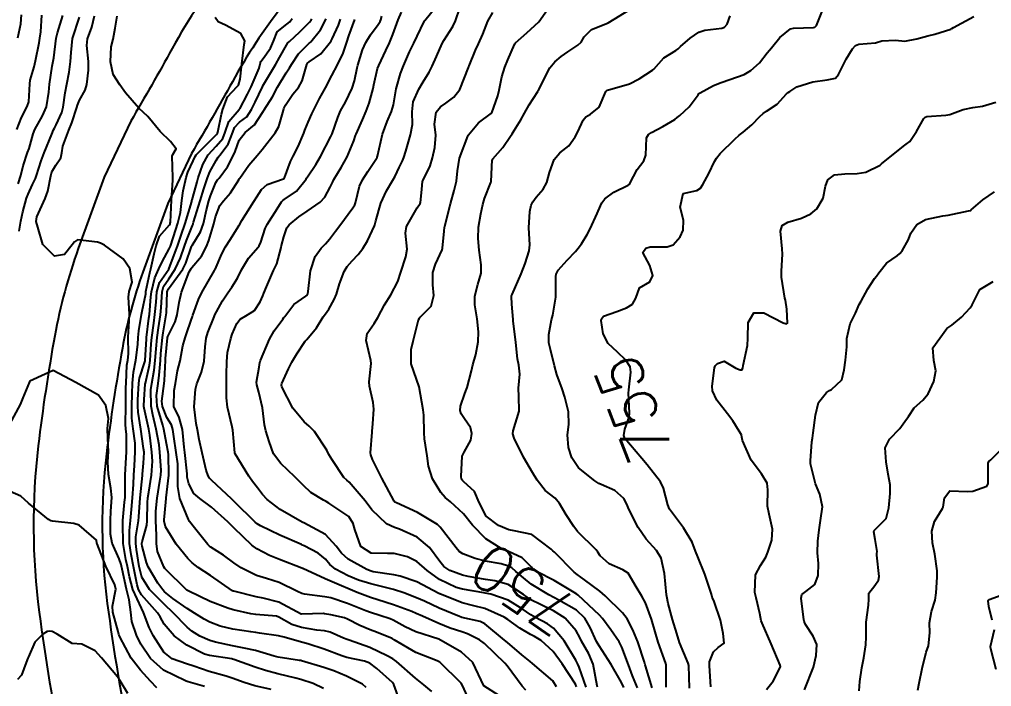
# Model space of a CAD drawing. Header units: metres. Extents: x 318500 to 325275, y 7408834 to 7428799.
# Drawn here: x 322055.6 to 322140.5, y 7417106.1 to 7417164.3 of the extents above; entities that cross this region are included whole.
import ezdxf
from ezdxf.enums import TextEntityAlignment as Align

# ---------------------------------------------------------------- set-up
doc = ezdxf.new("R2010")
doc.units = ezdxf.units.M
doc.header["$MEASUREMENT"] = 0
for name, color, linetype in [('Cotas', 45, 'Continuous'), ('Curvas de Nivel 1m', 11, 'Continuous'), ('Curvas de Nivel 5m', 15, 'Continuous'), ('Vias Primárias', 230, 'Continuous')]:
    doc.layers.add(name, color=color, linetype=linetype)
doc.styles.add('Style-STANDARD', font='STANDARD.shx')

msp = doc.modelspace()

# ---------------------------------------------------------------- linework, layer by layer
at = {"layer": 'Curvas de Nivel 1m', "flags": 128}
for points, elevation in [([(322105.118, 7417106.076), (322104.5, 7417107.802), (322104.389, 7417108.087), (322104.225, 7417108.435), (322103.185, 7417110.101), (322102.261, 7417111.221), (322101.755, 7417111.608), (322100.706, 7417112.133), (322100.274, 7417112.383), (322099.541, 7417112.892), (322098.292, 7417113.666), (322096.785, 7417114.185), (322096.301, 7417114.282), (322096.194, 7417114.3), (322094.306, 7417114.613), (322093.76, 7417114.776), (322092.318, 7417115.467), (322091.227, 7417116.261), (322090.338, 7417117.032), (322089.506, 7417117.447), (322088.344, 7417117.72), (322087.764, 7417117.728), (322086.344, 7417117.776), (322085.429, 7417118.339), (322084.902, 7417119.814), (322084.772, 7417120.346), (322084.389, 7417120.951), (322082.651, 7417122.132), (322082.408, 7417122.259), (322082.172, 7417122.384), (322081.071, 7417123.054), (322080.422, 7417123.659), (322079.685, 7417124.417), (322078.447, 7417125.576), (322077.806, 7417126.44), (322077.422, 7417127.499), (322077.134, 7417128.45), (322077.021, 7417128.978), (322076.839, 7417130.455), (322076.53, 7417131.817), (322076.341, 7417132.463), (322076.321, 7417132.686), (322076.563, 7417133.988), (322076.629, 7417134.4), (322076.647, 7417134.459), (322076.685, 7417134.572), (322077.46, 7417136.447), (322077.881, 7417137.16), (322078.616, 7417138.18), (322078.724, 7417138.324), (322078.788, 7417138.428), (322079.586, 7417139.47), (322080.647, 7417140.207), (322080.763, 7417140.294), (322080.819, 7417140.407), (322080.85, 7417140.605), (322081.048, 7417142.404), (322081.441, 7417143.646), (322081.984, 7417144.391), (322082.34, 7417144.751), (322082.712, 7417145.159), (322083.237, 7417145.858), (322083.596, 7417146.367), (322084.745, 7417147.892), (322084.919, 7417148.177), (322084.976, 7417148.348), (322085.324, 7417149.792), (322085.574, 7417150.342), (322086.06, 7417151.068), (322086.808, 7417152.204), (322086.856, 7417152.283), (322086.876, 7417152.329), (322086.896, 7417152.414), (322087.317, 7417154.323), (322087.726, 7417155.438), (322088.115, 7417156.311), (322088.278, 7417156.9), (322088.522, 7417158.306), (322088.903, 7417159.631), (322089.161, 7417160.296), (322089.692, 7417161.525), (322090.057, 7417162.283), (322090.353, 7417162.875), (322090.968, 7417164.167), (322091.006, 7417164.233), (322091.027, 7417164.269), (322091.896, 7417165.346)], 748), ([(322106.103, 7417106.061), (322106.072, 7417106.182), (322105.718, 7417108.068), (322105.344, 7417108.963), (322104.712, 7417110.083), (322104.56, 7417110.392), (322104.259, 7417110.986), (322103.284, 7417112.1), (322102.279, 7417112.735), (322101.142, 7417113.273), (322100.293, 7417113.703), (322099.655, 7417114.15), (322098.313, 7417115.027), (322097.153, 7417115.346), (322096.319, 7417115.462), (322094.811, 7417115.724), (322094.324, 7417115.837), (322093.221, 7417116.237), (322092.682, 7417116.594), (322092.338, 7417117.028), (322091.424, 7417118.259), (322090.363, 7417119.146), (322088.805, 7417119.862), (322088.376, 7417120.005), (322087.691, 7417120.31), (322086.398, 7417121.541), (322085.819, 7417122.336), (322084.426, 7417123.952), (322084.207, 7417124.133), (322083.96, 7417124.357), (322082.922, 7417125.904), (322082.655, 7417126.377), (322082.465, 7417126.741), (322081.392, 7417128.396), (322080.938, 7417128.846), (322080.498, 7417129.218), (322079.499, 7417130.42), (322078.538, 7417132.271), (322078.502, 7417132.431), (322078.505, 7417132.466), (322078.542, 7417132.581), (322079.125, 7417133.86), (322079.414, 7417134.422), (322079.848, 7417135.147), (322080.588, 7417136.256), (322080.714, 7417136.408), (322081.562, 7417137.44), (322082.161, 7417138.387), (322082.349, 7417138.659), (322082.63, 7417139.072), (322083.103, 7417139.913), (322083.301, 7417140.37), (322083.576, 7417141.283), (322083.971, 7417142.36), (322084.252, 7417142.78), (322084.684, 7417143.272), (322085.199, 7417143.839), (322085.611, 7417144.341), (322086.034, 7417145.013), (322086.623, 7417146.331), (322086.648, 7417146.414), (322086.734, 7417146.766), (322087.187, 7417148.323), (322087.689, 7417149.394), (322088.232, 7417150.308), (322088.428, 7417150.662), (322088.797, 7417151.411), (322089.088, 7417152.014), (322089.207, 7417152.294), (322089.366, 7417152.842), (322089.789, 7417154.286), (322089.941, 7417155.186), (322089.911, 7417156.284), (322090, 7417157.156), (322090.516, 7417158.276), (322090.896, 7417158.899), (322091.419, 7417159.751), (322091.671, 7417160.262), (322092.059, 7417161.123), (322092.556, 7417162.254), (322092.683, 7417162.513), (322092.95, 7417162.925), (322093.478, 7417163.727), (322093.708, 7417164.239), (322094.084, 7417165.336)], 749), ([(322109.592, 7417106.016), (322109.163, 7417107.063), (322108.821, 7417108.024), (322108.243, 7417109.553), (322107.991, 7417110.034), (322107.283, 7417111.068), (322106.546, 7417112.056), (322106.274, 7417112.354), (322104.409, 7417114.088), (322104.301, 7417114.172), (322104.073, 7417114.322), (322102.319, 7417115.363), (322100.836, 7417116.132), (322100.514, 7417116.319), (322100.334, 7417116.532), (322099.539, 7417117.349), (322098.347, 7417117.916), (322097.692, 7417118.177), (322096.363, 7417119.028), (322095.2, 7417120.208), (322094.395, 7417121.201), (322093.277, 7417122.237), (322092.8, 7417122.63), (322092.418, 7417123.054), (322091.684, 7417124.257), (322091.356, 7417125.351), (322091.239, 7417126.262), (322091.013, 7417127.733), (322090.978, 7417128.265), (322090.954, 7417129.817), (322090.886, 7417130.266), (322090.54, 7417132.27), (322089.843, 7417134.281), (322089.847, 7417135.545), (322090.01, 7417136.279), (322090.466, 7417138.12), (322090.553, 7417138.271), (322090.577, 7417138.314), (322090.621, 7417138.358), (322091.574, 7417139.322), (322091.8, 7417140.259), (322091.738, 7417141.18), (322091.734, 7417142.259), (322091.954, 7417142.984), (322092.543, 7417144.252), (322092.578, 7417144.375), (322092.724, 7417145.864), (322092.759, 7417146.22), (322092.765, 7417146.249), (322092.772, 7417146.291), (322093.256, 7417148.242), (322093.59, 7417149.415), (322093.791, 7417150.235), (322093.889, 7417151.138), (322094.053, 7417152.231), (322094.781, 7417154.173), (322094.799, 7417154.22), (322094.807, 7417154.244), (322094.831, 7417154.286), (322095.719, 7417155.334), (322096.86, 7417156.157), (322096.876, 7417156.173), (322096.886, 7417156.19), (322097.389, 7417157.678), (322097.521, 7417158.184), (322097.752, 7417159.331), (322098.016, 7417160.179), (322098.285, 7417160.811), (322098.849, 7417162.171), (322098.877, 7417162.234), (322098.942, 7417162.305), (322099.925, 7417163.186), (322100.97, 7417164.14), (322102.341, 7417166.12)], 751), ([(322114.149, 7417105.992), (322114.08, 7417107.952), (322114.029, 7417108.147), (322113.28, 7417109.965), (322113.034, 7417110.745), (322112.672, 7417111.974), (322112.291, 7417113.36), (322112.164, 7417113.982), (322112.144, 7417114.14), (322111.973, 7417115.985), (322111.676, 7417117.323), (322111.263, 7417117.996), (322110.365, 7417118.999), (322109.649, 7417120.017), (322108.833, 7417121.597), (322108.662, 7417122.027), (322108.415, 7417122.54), (322107.616, 7417123.236), (322106.427, 7417123.756), (322106.222, 7417123.857), (322105.882, 7417124.068), (322104.447, 7417125.202), (322103.871, 7417126.096), (322103.582, 7417126.99), (322103.499, 7417128.1), (322103.6, 7417128.998), (322103.57, 7417130.099), (322103.262, 7417131.37), (322103.018, 7417132.105), (322102.559, 7417133.36), (322102.347, 7417134.113), (322101.993, 7417135.528), (322101.862, 7417136.121), (322101.861, 7417136.861), (322102.099, 7417138.118), (322102.201, 7417138.542), (322102.472, 7417140.113), (322102.46, 7417141.905), (322102.489, 7417142.113), (322102.542, 7417142.242), (322102.675, 7417142.45), (322103.448, 7417143.343), (322104.184, 7417144.095), (322104.426, 7417144.371), (322104.71, 7417144.767), (322105.215, 7417145.59), (322105.472, 7417146.079), (322106.093, 7417147.42), (322106.363, 7417148.066), (322106.491, 7417148.327), (322106.759, 7417148.689), (322107.531, 7417149.286), (322108.778, 7417149.869), (322108.868, 7417149.939), (322108.921, 7417150.029), (322109.564, 7417151.257), (322110.142, 7417152.017), (322110.331, 7417152.498), (322110.388, 7417154.014), (322110.554, 7417154.293), (322110.837, 7417154.488), (322111.823, 7417155.018), (322112.855, 7417155.628), (322113.056, 7417155.778), (322113.307, 7417155.973), (322114.122, 7417156.711), (322114.887, 7417157.76), (322114.968, 7417157.87), (322115.065, 7417157.948), (322116.241, 7417158.592), (322116.899, 7417158.852), (322118.338, 7417159.342), (322118.907, 7417159.553), (322119.503, 7417159.891), (322120.247, 7417160.553), (322120.933, 7417161.424), (322121.131, 7417161.674), (322121.294, 7417161.866), (322122.045, 7417162.768), (322122.965, 7417163.516), (322123.224, 7417163.588), (322124.967, 7417163.632), (322125.102, 7417163.684), (322125.229, 7417163.816), (322125.416, 7417164.255), (322126.019, 7417165.805)], 754), ([(322055.495, 7417162.744), (322055.734, 7417163.96), (322055.799, 7417164.742)], 734), ([(322055.522, 7417149.99), (322055.748, 7417150.74), (322055.948, 7417151.579), (322056.329, 7417152.735), (322056.458, 7417153.089), (322056.826, 7417154.366), (322056.971, 7417154.728), (322057.645, 7417155.921), (322057.982, 7417156.713), (322058.181, 7417158.012), (322058.238, 7417158.71), (322058.476, 7417160.279), (322058.569, 7417160.705), (322058.617, 7417161.002), (322058.835, 7417162.702), (322058.945, 7417163.176), (322059.424, 7417164.693)], 736), ([(322055.595, 7417145.858), (322055.733, 7417146.74), (322055.911, 7417147.566), (322056.25, 7417148.735), (322056.379, 7417149.11), (322056.768, 7417149.943), (322057.028, 7417150.475), (322057.116, 7417150.725), (322057.516, 7417152.003), (322057.794, 7417152.715), (322058.453, 7417154.332), (322058.6, 7417154.703), (322058.676, 7417154.859), (322058.837, 7417155.154), (322059.325, 7417156.221), (322059.446, 7417156.691), (322059.624, 7417157.943), (322059.772, 7417158.687), (322059.969, 7417159.752), (322060.092, 7417160.682), (322060.129, 7417161.474), (322060.251, 7417162.68), (322060.857, 7417164.56)], 737), ([(322077.603, 7417105.857), (322076.187, 7417106.169), (322075.242, 7417106.469), (322074.196, 7417106.863), (322073.664, 7417107.022), (322072.204, 7417107.437), (322070.854, 7417107.887), (322070.213, 7417108.098), (322068.953, 7417108.553), (322068.228, 7417109.112), (322067.29, 7417110.574), (322066.965, 7417111.288), (322066.465, 7417112.587), (322066.276, 7417112.96), (322065.53, 7417114.602), (322065.229, 7417115.694), (322065.054, 7417116.609), (322064.928, 7417117.203), (322064.686, 7417118.615), (322064.639, 7417120.354), (322064.66, 7417120.616), (322064.809, 7417122.208), (322064.843, 7417122.614), (322064.857, 7417123.056), (322064.845, 7417124.614), (322064.952, 7417126.113), (322064.98, 7417126.612), (322064.961, 7417128.134), (322064.911, 7417128.614), (322064.882, 7417129.002), (322064.9, 7417130.614), (322064.924, 7417132.225), (322064.929, 7417132.614), (322065.015, 7417134.161), (322065.076, 7417134.612), (322065.135, 7417135.171), (322065.126, 7417136.612), (322065.206, 7417138.017), (322065.226, 7417138.611), (322065.139, 7417140.116), (322065.216, 7417140.612), (322065.472, 7417141.421), (322065.278, 7417142.611), (322064.683, 7417143.456), (322063.06, 7417144.645), (322062.703, 7417144.826), (322062.453, 7417144.904), (322060.707, 7417145.111), (322060.435, 7417144.943), (322060.236, 7417144.677), (322059.545, 7417143.829), (322058.685, 7417143.673), (322057.654, 7417144.716), (322057.217, 7417146.229), (322057.091, 7417146.725), (322057.138, 7417147.128), (322057.863, 7417148.713), (322058.105, 7417149.365), (322058.373, 7417150.706), (322058.457, 7417151.033), (322058.794, 7417151.638), (322059.241, 7417152.256), (322059.313, 7417152.692), (322059.416, 7417153.291), (322059.945, 7417154.683), (322060.194, 7417155.325), (322060.627, 7417156.673), (322060.681, 7417156.855), (322060.869, 7417157.289), (322061.372, 7417158.176), (322061.51, 7417158.664), (322061.65, 7417159.915), (322061.653, 7417160.663), (322061.508, 7417162.088), (322061.574, 7417162.664), (322061.939, 7417163.676), (322062.191, 7417164.658)], 738), ([(322082.186, 7417105.963), (322081.289, 7417106.389), (322080.195, 7417106.744), (322079.755, 7417106.848), (322078.202, 7417107.232), (322077.119, 7417107.533), (322076.21, 7417107.812), (322074.343, 7417108.479), (322074.22, 7417108.513), (322074.176, 7417108.525), (322072.225, 7417108.817), (322071.794, 7417108.949), (322070.238, 7417109.724), (322069.129, 7417110.551), (322068.26, 7417111.579), (322067.915, 7417112.214), (322067.669, 7417112.569), (322066.293, 7417114.114), (322066.03, 7417114.594), (322065.915, 7417114.987), (322065.574, 7417116.601), (322065.376, 7417117.64), (322065.232, 7417118.607), (322065.224, 7417119.751), (322065.329, 7417120.606), (322065.423, 7417121.576), (322065.498, 7417122.604), (322065.579, 7417123.761), (322065.611, 7417124.602), (322065.657, 7417125.387), (322065.735, 7417126.601), (322065.716, 7417127.357), (322065.566, 7417128.604), (322065.451, 7417129.557), (322065.426, 7417130.606), (322065.453, 7417131.68), (322065.486, 7417132.606), (322065.59, 7417133.569), (322065.792, 7417134.602), (322065.973, 7417135.989), (322065.992, 7417136.599), (322066.041, 7417137.156), (322066.297, 7417138.595), (322066.345, 7417138.873), (322066.647, 7417140.398), (322066.668, 7417140.571), (322066.671, 7417140.59), (322067.02, 7417142.233), (322067.101, 7417142.586), (322067.394, 7417143.879), (322067.559, 7417144.581), (322067.86, 7417145.431), (322068.728, 7417146.408), (322068.783, 7417146.516), (322068.8, 7417146.569), (322068.818, 7417146.656), (322068.911, 7417148.568), (322069.024, 7417150.319), (322069.032, 7417150.566), (322068.972, 7417152.403), (322069.017, 7417152.567), (322069.306, 7417153.054), (322068.821, 7417153.696), (322067.919, 7417154.579), (322066.849, 7417155.878), (322066.059, 7417156.602), (322064.88, 7417157.946), (322064.383, 7417158.628), (322063.815, 7417159.553), (322063.575, 7417160.64), (322063.626, 7417161.944), (322063.82, 7417162.637), (322063.996, 7417163.592), (322064.163, 7417164.632)], 739), ([(322102.541, 7417106.106), (322102.198, 7417106.62), (322100.437, 7417108.137), (322100.223, 7417108.307), (322099.488, 7417108.895), (322098.247, 7417109.951), (322097.992, 7417110.173), (322096.264, 7417111.586), (322095.855, 7417111.785), (322094.269, 7417112.146), (322094.211, 7417112.163), (322094.062, 7417112.223), (322092.281, 7417112.974), (322090.987, 7417113.565), (322090.294, 7417113.87), (322089.208, 7417114.286), (322088.304, 7417114.584), (322087.936, 7417114.675), (322086.311, 7417115.084), (322085.242, 7417115.415), (322084.322, 7417115.786), (322083.216, 7417116.367), (322082.735, 7417116.775), (322082.339, 7417117.233), (322081.712, 7417117.758), (322080.482, 7417118.408), (322080.351, 7417118.467), (322080.255, 7417118.508), (322078.363, 7417119.322), (322076.671, 7417120.16), (322076.378, 7417120.333), (322076.224, 7417120.462), (322074.406, 7417122.246), (322074.154, 7417122.493), (322072.426, 7417124.101), (322072.22, 7417124.305), (322072.094, 7417124.515), (322071.934, 7417125.021), (322071.569, 7417126.523), (322071.321, 7417127.684), (322071.17, 7417128.53), (322071.056, 7417129.092), (322070.874, 7417130.535), (322070.985, 7417132.082), (322071.119, 7417132.531), (322071.533, 7417133.547), (322071.748, 7417134.522), (322071.84, 7417135.778), (322071.93, 7417136.52), (322072.082, 7417137.034), (322072.618, 7417138.403), (322072.65, 7417138.479), (322072.664, 7417138.51), (322073.345, 7417139.797), (322073.835, 7417140.498), (322074.181, 7417140.968), (322074.663, 7417141.762), (322075.029, 7417142.485), (322075.642, 7417143.519), (322076.467, 7417144.463), (322076.57, 7417144.594), (322076.707, 7417144.92), (322077.087, 7417146.092), (322077.253, 7417146.452), (322078.122, 7417147.817), (322078.513, 7417148.434), (322078.626, 7417148.558), (322078.753, 7417148.632), (322079.831, 7417149.352), (322080.653, 7417150.411), (322080.7, 7417150.492), (322080.783, 7417150.625), (322081.508, 7417151.691), (322081.922, 7417152.393), (322082.828, 7417154.13), (322082.933, 7417154.378), (322083.421, 7417155.801), (322083.677, 7417156.368), (322084.096, 7417157.138), (322084.691, 7417158.353), (322084.896, 7417158.994), (322085.131, 7417160.125), (322085.182, 7417160.347), (322085.577, 7417161.697), (322085.868, 7417162.341), (322086.288, 7417162.998), (322086.963, 7417163.895), (322087.129, 7417164.166), (322087.195, 7417164.327), (322087.279, 7417164.631)], 746), ([(322104.276, 7417106.089), (322104.194, 7417106.325), (322103.024, 7417108.102), (322102.236, 7417109.174), (322101.194, 7417110.126), (322100.605, 7417110.486), (322100.255, 7417110.67), (322099.319, 7417111.212), (322098.268, 7417111.981), (322097.966, 7417112.173), (322096.281, 7417112.919), (322095.315, 7417113.174), (322094.288, 7417113.439), (322092.346, 7417114.203), (322092.3, 7417114.226), (322092.248, 7417114.251), (322090.315, 7417115.257), (322088.87, 7417115.744), (322088.323, 7417115.859), (322086.507, 7417116.147), (322086.328, 7417116.19), (322085.948, 7417116.334), (322084.339, 7417117.247), (322083.753, 7417117.768), (322083.297, 7417118.366), (322082.365, 7417119.396), (322080.46, 7417120.409), (322080.38, 7417120.438), (322080.324, 7417120.467), (322078.397, 7417121.571), (322077.25, 7417122.447), (322076.848, 7417122.887), (322076.42, 7417123.466), (322075.98, 7417124.022), (322075.647, 7417124.472), (322074.459, 7417126.43), (322074.434, 7417126.49), (322074.427, 7417126.524), (322074.269, 7417128.492), (322074.209, 7417128.777), (322073.791, 7417130.497), (322073.711, 7417131.309), (322073.694, 7417132.498), (322073.716, 7417133.335), (322073.748, 7417134.498), (322073.805, 7417135.27), (322074.071, 7417136.495), (322074.207, 7417136.883), (322074.61, 7417137.799), (322074.907, 7417138.194), (322075.403, 7417138.478), (322076.139, 7417138.956), (322076.638, 7417139.692), (322076.872, 7417140.231), (322076.976, 7417140.455), (322077.204, 7417141.001), (322077.814, 7417142.443), (322078.09, 7417143.028), (322078.473, 7417144.433), (322078.508, 7417144.627), (322078.714, 7417145.375), (322078.989, 7417146.165), (322079.179, 7417146.426), (322080.029, 7417147.125), (322080.742, 7417147.605), (322081.875, 7417148.393), (322082.299, 7417148.845), (322082.77, 7417149.713), (322082.981, 7417150.173), (322083.083, 7417150.375), (322083.724, 7417151.438), (322084.251, 7417152.358), (322084.824, 7417153.739), (322084.971, 7417154.206), (322085.026, 7417154.348), (322085.598, 7417155.593), (322085.908, 7417156.34), (322086.156, 7417157.052), (322086.503, 7417158.334), (322086.577, 7417158.65), (322086.907, 7417160.06), (322087.001, 7417160.329), (322087.616, 7417161.633), (322087.935, 7417162.315), (322088.239, 7417163.022), (322088.694, 7417164.304), (322088.977, 7417164.97)], 747), ([(322110.894, 7417105.999), (322110.303, 7417107.924), (322110.283, 7417108.009), (322110.223, 7417108.238), (322109.635, 7417110.016), (322109.199, 7417111.083), (322108.711, 7417112.026), (322108.278, 7417112.558), (322106.763, 7417114.053), (322106.306, 7417114.447), (322104.972, 7417115.429), (322104.327, 7417115.887), (322104.079, 7417116.093), (322102.347, 7417117.856), (322102.212, 7417117.975), (322102.052, 7417118.114), (322100.369, 7417119.397), (322098.821, 7417119.715), (322098.375, 7417119.813), (322097.451, 7417120.179), (322096.392, 7417120.995), (322095.78, 7417122.199), (322095.354, 7417123.141), (322094.428, 7417124.003), (322094.303, 7417124.096), (322094.224, 7417124.223), (322094.2, 7417124.457), (322094.299, 7417126.222), (322094.334, 7417126.35), (322094.465, 7417126.58), (322095.053, 7417127.639), (322095.144, 7417128.21), (322095.019, 7417128.736), (322094.503, 7417129.487), (322094.192, 7417129.91), (322094.1, 7417130.226), (322094.146, 7417130.595), (322094.532, 7417131.712), (322094.68, 7417132.075), (322094.729, 7417132.217), (322095.096, 7417133.678), (322095.229, 7417134.21), (322095.47, 7417135.097), (322095.691, 7417136.203), (322095.726, 7417137.08), (322095.597, 7417138.205), (322095.398, 7417139.449), (322095.388, 7417140.209), (322095.66, 7417141.205), (322095.959, 7417142.201), (322095.956, 7417142.926), (322095.768, 7417144.204), (322095.699, 7417145.221), (322095.72, 7417146.205), (322095.914, 7417147.375), (322096.09, 7417148.2), (322096.227, 7417148.729), (322096.779, 7417150.105), (322096.808, 7417150.162), (322096.818, 7417150.19), (322096.905, 7417152.092), (322096.957, 7417152.189), (322097.839, 7417153.161), (322098.524, 7417154.173), (322098.644, 7417154.361), (322098.837, 7417154.669), (322099.417, 7417155.596), (322099.727, 7417156.157), (322100.129, 7417156.893), (322100.889, 7417158.07), (322100.917, 7417158.112), (322100.935, 7417158.139), (322100.971, 7417158.219), (322101.954, 7417160.124), (322102.384, 7417160.653), (322102.925, 7417161.108), (322103.516, 7417161.519), (322104.387, 7417162.096), (322104.672, 7417162.365), (322104.951, 7417162.827), (322105.571, 7417163.47), (322106.969, 7417164.019), (322106.997, 7417164.032), (322107.041, 7417164.059), (322108.982, 7417165.254)], 752), ([(322112.097, 7417106.076), (322112.109, 7417107.982), (322112.079, 7417108.125), (322111.414, 7417109.993), (322111.147, 7417110.885), (322110.834, 7417112.002), (322110.291, 7417113.436), (322109.975, 7417114.013), (322109.498, 7417114.832), (322108.794, 7417116.025), (322108.333, 7417116.311), (322107.118, 7417116.829), (322106.345, 7417117.543), (322106.147, 7417117.862), (322105.985, 7417118.065), (322104.374, 7417119.659), (322104.031, 7417120.093), (322103.374, 7417121.121), (322102.779, 7417122.106), (322102.414, 7417122.556), (322101.536, 7417123.238), (322100.831, 7417124.134), (322100.44, 7417124.816), (322099.638, 7417126.152), (322098.842, 7417127.807), (322098.726, 7417128.166), (322098.757, 7417128.431), (322099.274, 7417130.159), (322099.248, 7417131.44), (322099.211, 7417132.16), (322099.328, 7417133.389), (322099.241, 7417134.16), (322099.133, 7417134.719), (322098.963, 7417136.164), (322098.755, 7417138.031), (322098.739, 7417138.168), (322098.64, 7417139.487), (322098.594, 7417140.171), (322098.601, 7417140.22), (322098.652, 7417140.333), (322099.452, 7417142.158), (322099.802, 7417143.035), (322100.145, 7417144.148), (322100.189, 7417144.667), (322100.115, 7417146.149), (322100.19, 7417147.594), (322100.324, 7417148.146), (322100.46, 7417148.438), (322100.761, 7417148.85), (322101.37, 7417149.532), (322101.684, 7417150.126), (322101.927, 7417150.989), (322102.319, 7417152.117), (322102.816, 7417152.718), (322103.603, 7417153.322), (322104.167, 7417154.097), (322104.381, 7417154.551), (322104.852, 7417155.562), (322105.086, 7417155.857), (322105.503, 7417156.08), (322106.253, 7417156.685), (322106.835, 7417158.061), (322106.891, 7417158.13), (322106.994, 7417158.161), (322108.897, 7417158.717), (322109.745, 7417159.178), (322110.909, 7417159.914), (322111.023, 7417160.008), (322111.91, 7417161.01), (322112.935, 7417161.637), (322113.139, 7417161.775), (322113.347, 7417161.974), (322114.19, 7417162.722), (322114.959, 7417163.244), (322115.489, 7417163.418), (322116.965, 7417163.582), (322117.214, 7417163.678), (322117.427, 7417163.923), (322117.707, 7417164.649)], 753), ([(322088.822, 7417104.936), (322088.322, 7417106.298), (322088.193, 7417106.484), (322086.84, 7417107.685), (322086.218, 7417108.156), (322085.763, 7417108.327), (322084.225, 7417108.652), (322083.788, 7417108.795), (322082.235, 7417109.387), (322080.8, 7417109.836), (322080.244, 7417109.996), (322078.736, 7417110.423), (322078.352, 7417110.53), (322078.251, 7417110.556), (322076.586, 7417110.788), (322076.254, 7417110.832), (322075.834, 7417110.884), (322074.256, 7417111.124), (322073.159, 7417111.396), (322072.262, 7417111.729), (322071.751, 7417112.004), (322070.905, 7417112.53), (322070.276, 7417112.931), (322069.022, 7417113.819), (322068.297, 7417114.388), (322068.133, 7417114.563), (322067.723, 7417115.155), (322066.87, 7417116.582), (322066.708, 7417116.958), (322066.348, 7417118.373), (322066.319, 7417118.56), (322066.317, 7417118.59), (322066.316, 7417118.625), (322066.353, 7417118.763), (322066.749, 7417120.209), (322066.78, 7417120.584), (322066.795, 7417122.193), (322066.828, 7417122.584), (322066.911, 7417123.081), (322067.144, 7417124.583), (322067.231, 7417125.799), (322067.19, 7417126.583), (322067.013, 7417128.054), (322066.915, 7417128.586), (322066.508, 7417130.429), (322066.481, 7417130.562), (322066.479, 7417130.59), (322066.48, 7417130.621), (322066.519, 7417131.176), (322066.613, 7417132.515), (322066.625, 7417132.589), (322066.991, 7417134.158), (322067.048, 7417134.585), (322067.141, 7417136.028), (322067.19, 7417136.584), (322067.349, 7417137.842), (322067.45, 7417138.582), (322067.552, 7417139.665), (322067.624, 7417140.58), (322067.854, 7417141.382), (322068.67, 7417142.56), (322069.23, 7417144.024), (322069.419, 7417144.559), (322069.743, 7417145.526), (322070.094, 7417146.55), (322070.676, 7417148.468), (322070.689, 7417148.541), (322070.697, 7417148.595), (322070.754, 7417148.797), (322071.133, 7417150.176), (322071.238, 7417150.533), (322071.634, 7417151.691), (322072.111, 7417152.52), (322072.818, 7417153.279), (322073.381, 7417153.948), (322073.589, 7417154.502), (322073.91, 7417155.433), (322074.815, 7417156.49), (322074.838, 7417156.512), (322074.861, 7417156.553), (322075.537, 7417157.823), (322075.852, 7417158.476), (322076.547, 7417160.106), (322076.638, 7417160.464), (322076.705, 7417160.672), (322076.917, 7417160.937), (322077.55, 7417161.831), (322077.799, 7417162.447), (322078.134, 7417163.261), (322078.963, 7417163.934), (322079.251, 7417164.142), (322079.428, 7417164.425)], 741), ([(322091.632, 7417105.696), (322090.944, 7417106.259), (322090.199, 7417106.844), (322088.551, 7417108.295), (322088.223, 7417108.53), (322087.728, 7417108.804), (322086.238, 7417109.518), (322084.429, 7417110.165), (322084.248, 7417110.223), (322083.933, 7417110.355), (322082.758, 7417110.876), (322082.256, 7417110.99), (322081.589, 7417111.054), (322080.259, 7417111.267), (322079.398, 7417111.55), (322078.268, 7417112.184), (322078.085, 7417112.25), (322076.269, 7417112.401), (322075.842, 7417112.464), (322074.275, 7417112.815), (322073.811, 7417112.953), (322072.286, 7417113.546), (322070.402, 7417114.435), (322070.299, 7417114.495), (322070.24, 7417114.541), (322068.328, 7417116.433), (322068.246, 7417116.561), (322067.684, 7417117.911), (322067.582, 7417118.572), (322067.598, 7417119.334), (322067.548, 7417120.572), (322067.535, 7417121.43), (322067.653, 7417122.571), (322067.895, 7417124.046), (322067.98, 7417124.575), (322067.996, 7417125.015), (322067.898, 7417126.576), (322067.817, 7417127.229), (322067.573, 7417128.579), (322067.26, 7417129.825), (322067.115, 7417130.584), (322067.102, 7417132.013), (322067.187, 7417132.584), (322067.403, 7417133.736), (322067.49, 7417134.581), (322067.558, 7417135.603), (322067.649, 7417136.579), (322067.761, 7417137.42), (322067.943, 7417138.577), (322068.003, 7417139.203), (322068.081, 7417140.576), (322068.201, 7417141.028), (322068.661, 7417141.716), (322069.233, 7417142.562), (322069.689, 7417143.551), (322070.038, 7417144.55), (322070.211, 7417145.044), (322070.727, 7417146.351), (322070.789, 7417146.48), (322070.809, 7417146.539), (322070.836, 7417146.644), (322071.416, 7417148.53), (322071.732, 7417149.559), (322072.049, 7417150.521), (322072.259, 7417151.047), (322072.803, 7417152.046), (322072.986, 7417152.33), (322073.137, 7417152.507), (322073.864, 7417153.455), (322074.246, 7417154.496), (322074.402, 7417154.929), (322074.843, 7417155.369), (322075.482, 7417155.849), (322075.903, 7417156.474), (322076.214, 7417157.126), (322076.849, 7417158.461), (322076.891, 7417158.541), (322078.001, 7417160.444), (322078.339, 7417161.018), (322078.935, 7417162.091), (322079.072, 7417162.295), (322079.198, 7417162.427), (322080.11, 7417163.261), (322080.966, 7417164.117), (322081.099, 7417164.278), (322081.166, 7417164.407)], 742), ([(322094.906, 7417104.938), (322094.308, 7417106.218), (322094.193, 7417106.405), (322092.334, 7417108.248), (322092.221, 7417108.317), (322092.115, 7417108.358), (322090.232, 7417109.092), (322088.347, 7417110.2), (322088.249, 7417110.26), (322088.175, 7417110.301), (322086.81, 7417110.869), (322086.257, 7417111.072), (322085.357, 7417111.435), (322084.267, 7417112.011), (322084.022, 7417112.108), (322082.825, 7417112.372), (322082.272, 7417112.481), (322082.165, 7417112.488), (322080.27, 7417112.429), (322080.226, 7417112.445), (322078.286, 7417113.472), (322076.896, 7417113.845), (322076.292, 7417113.947), (322074.34, 7417114.439), (322074.3, 7417114.45), (322074.234, 7417114.481), (322072.319, 7417115.806), (322071.243, 7417116.526), (322070.718, 7417116.918), (322070.338, 7417117.295), (322069.31, 7417118.55), (322068.372, 7417120.055), (322068.264, 7417120.562), (322068.258, 7417120.686), (322068.405, 7417122.206), (322068.439, 7417122.53), (322068.435, 7417122.56), (322068.431, 7417122.581), (322068.659, 7417124.567), (322068.637, 7417126.388), (322068.613, 7417126.568), (322068.472, 7417127.349), (322068.245, 7417128.572), (322068.143, 7417128.924), (322067.653, 7417130.579), (322067.587, 7417131.517), (322067.732, 7417132.578), (322067.833, 7417133.295), (322067.93, 7417134.576), (322067.972, 7417135.18), (322068.104, 7417136.575), (322068.165, 7417137.006), (322068.447, 7417138.572), (322068.461, 7417138.733), (322068.526, 7417140.571), (322068.55, 7417140.672), (322068.653, 7417140.83), (322069.884, 7417142.552), (322070.148, 7417143.078), (322070.661, 7417144.541), (322070.672, 7417144.569), (322070.701, 7417144.629), (322071.438, 7417145.81), (322071.689, 7417146.526), (322071.953, 7417147.733), (322072.164, 7417148.519), (322072.308, 7417148.965), (322072.774, 7417150.11), (322072.923, 7417150.363), (322073.052, 7417150.507), (322073.8, 7417151.495), (322074.332, 7417152.495), (322074.47, 7417152.836), (322074.823, 7417153.799), (322075.338, 7417154.482), (322076.153, 7417155.157), (322076.856, 7417156.223), (322076.934, 7417156.383), (322076.987, 7417156.458), (322077.726, 7417157.599), (322078.166, 7417158.441), (322078.903, 7417159.683), (322079.204, 7417160.13), (322079.371, 7417160.425), (322079.986, 7417161.357), (322080.938, 7417162.279), (322081.006, 7417162.342), (322081.077, 7417162.408), (322081.908, 7417163.443), (322082.402, 7417164.389)], 743), ([(322098.177, 7417104.908), (322096.19, 7417106.19), (322095.233, 7417108.205), (322094.233, 7417109.116), (322092.25, 7417110.25), (322090.256, 7417110.886), (322089.321, 7417111.344), (322088.266, 7417111.914), (322087.993, 7417112.028), (322087.112, 7417112.317), (322086.274, 7417112.583), (322085.88, 7417112.73), (322084.285, 7417113.369), (322082.814, 7417113.85), (322082.294, 7417113.963), (322080.513, 7417114.181), (322080.297, 7417114.229), (322079.908, 7417114.406), (322078.312, 7417115.208), (322077.208, 7417115.555), (322076.32, 7417115.818), (322074.973, 7417116.474), (322074.334, 7417116.914), (322073.435, 7417117.587), (322072.348, 7417118.277), (322072.212, 7417118.375), (322072.082, 7417118.514), (322070.918, 7417119.985), (322070.474, 7417120.539), (322070.382, 7417120.705), (322069.623, 7417122.548), (322069.445, 7417123.574), (322069.467, 7417124.554), (322069.448, 7417125.552), (322069.322, 7417126.557), (322069.099, 7417127.943), (322069.028, 7417128.562), (322068.904, 7417128.974), (322068.5, 7417129.607), (322068.104, 7417130.574), (322068.067, 7417131.024), (322068.26, 7417132.573), (322068.282, 7417132.834), (322068.37, 7417134.572), (322068.383, 7417134.76), (322068.565, 7417136.57), (322068.565, 7417136.596), (322068.592, 7417136.688), (322069.228, 7417137.943), (322069.407, 7417138.558), (322069.559, 7417139.634), (322069.776, 7417140.553), (322070.456, 7417142.331), (322070.582, 7417142.541), (322070.613, 7417142.599), (322070.673, 7417142.711), (322071.531, 7417143.684), (322071.958, 7417144.521), (322072.164, 7417145.063), (322072.586, 7417146.512), (322072.736, 7417147.108), (322073.138, 7417148.114), (322073.436, 7417148.503), (322074.054, 7417149.204), (322074.778, 7417150.357), (322074.826, 7417150.443), (322074.858, 7417150.489), (322075.656, 7417151.619), (322076.386, 7417152.466), (322076.815, 7417152.988), (322077.945, 7417154.443), (322078.265, 7417155.012), (322078.677, 7417156.433), (322078.723, 7417156.571), (322078.866, 7417156.858), (322079.49, 7417157.815), (322079.983, 7417158.419), (322080.32, 7417158.991), (322080.717, 7417160.412), (322080.783, 7417160.541), (322080.914, 7417160.646), (322081.959, 7417161.36), (322082.798, 7417162.382), (322082.851, 7417162.472), (322082.944, 7417162.648), (322083.479, 7417163.856), (322083.663, 7417164.37)], 744), ([(322120.874, 7417105.863), (322121.46, 7417106.599), (322122.084, 7417107.851), (322122.072, 7417108.001), (322121.286, 7417109.86), (322120.497, 7417111.639), (322120.415, 7417111.869), (322120.279, 7417112.484), (322119.961, 7417113.875), (322119.852, 7417114.332), (322119.894, 7417115.877), (322120.338, 7417116.691), (322120.805, 7417117.406), (322120.997, 7417117.864), (322121.335, 7417118.891), (322121.403, 7417119.86), (322121.09, 7417121.172), (322120.951, 7417121.865), (322120.994, 7417123.294), (322120.932, 7417123.865), (322120.442, 7417124.688), (322119.531, 7417125.884), (322118.773, 7417127.609), (322118.718, 7417127.897), (322118.673, 7417128.079), (322118.495, 7417128.399), (322117.914, 7417129.319), (322117.463, 7417129.916), (322116.528, 7417131.128), (322116.165, 7417131.934), (322116.128, 7417132.352), (322116.333, 7417133.932), (322116.389, 7417134.114), (322116.574, 7417134.326), (322117.172, 7417134.517), (322118.196, 7417133.906), (322118.568, 7417133.753), (322118.708, 7417133.758), (322118.787, 7417133.897), (322118.829, 7417134.153), (322119.194, 7417135.891), (322119.245, 7417136.535), (322119.263, 7417137.89), (322119.775, 7417138.74), (322120.633, 7417138.738), (322122.312, 7417137.853), (322122.619, 7417137.773), (322122.689, 7417137.849), (322122.638, 7417139.052), (322122.518, 7417139.851), (322122.483, 7417140.021), (322122.183, 7417141.855), (322122.165, 7417142.368), (322122.254, 7417143.854), (322122.231, 7417144.331), (322122.08, 7417145.857), (322122.232, 7417146.358), (322122.738, 7417146.649), (322123.913, 7417147.004), (322124.746, 7417147.387), (322125.271, 7417147.812), (322125.81, 7417148.759), (322126.021, 7417149.801), (322126.226, 7417150.361), (322126.795, 7417150.773), (322127.697, 7417150.881), (322128.797, 7417150.905), (322129.533, 7417151.025), (322130.808, 7417151.619), (322130.865, 7417151.683), (322130.919, 7417151.738), (322132.826, 7417153.296), (322133.079, 7417153.456), (322133.375, 7417153.705), (322133.961, 7417154.581), (322134.605, 7417155.693), (322134.733, 7417155.821), (322134.863, 7417155.865), (322136.536, 7417155.994), (322136.866, 7417156.062), (322138.031, 7417156.484), (322138.875, 7417156.662), (322139.728, 7417156.771), (322140.883, 7417157.137)], 756), ([(322124.19, 7417105.82), (322124.963, 7417107.809), (322125.209, 7417108.832), (322125.262, 7417109.805), (322124.958, 7417110.51), (322124.267, 7417111.531), (322124.174, 7417111.726), (322124.151, 7417111.822), (322124.137, 7417111.957), (322123.897, 7417113.826), (322123.965, 7417114.165), (322124.309, 7417114.411), (322125.095, 7417115.031), (322125.386, 7417115.804), (322125.41, 7417116.873), (322125.312, 7417117.806), (322125.355, 7417118.815), (322125.458, 7417119.804), (322125.579, 7417120.615), (322125.746, 7417121.8), (322125.537, 7417122.919), (322125.139, 7417123.809), (322124.723, 7417125.549), (322124.709, 7417125.816), (322124.816, 7417127.485), (322124.871, 7417127.814), (322124.937, 7417128.256), (322125.139, 7417129.811), (322125.423, 7417130.91), (322126.119, 7417131.796), (322126.37, 7417131.965), (322126.544, 7417132.06), (322127.435, 7417132.903), (322127.648, 7417133.779), (322127.753, 7417134.603), (322127.871, 7417135.777), (322127.874, 7417136.504), (322128.18, 7417137.774), (322128.334, 7417138.063), (322128.634, 7417138.725), (322128.953, 7417139.458), (322129.124, 7417139.763), (322129.731, 7417140.825), (322130.299, 7417141.746), (322130.463, 7417141.953), (322130.677, 7417142.239), (322131.355, 7417143.065), (322132.269, 7417143.716), (322132.51, 7417143.906), (322132.707, 7417144.154), (322133.277, 7417145.149), (322133.485, 7417145.702), (322133.992, 7417146.443), (322134.742, 7417146.901), (322136.279, 7417147.201), (322136.746, 7417147.266), (322138.52, 7417147.633), (322138.699, 7417147.682), (322138.751, 7417147.721), (322139.768, 7417148.617), (322140.775, 7417149.302)], 757), ([(322128.974, 7417105.758), (322129.013, 7417106.563), (322129.181, 7417107.756), (322129.358, 7417108.629), (322129.54, 7417109.751), (322129.558, 7417110.453), (322129.571, 7417111.751), (322129.781, 7417113.234), (322129.794, 7417113.748), (322129.796, 7417114.26), (322130.318, 7417114.94), (322130.654, 7417115.407), (322130.698, 7417115.734), (322130.508, 7417117.587), (322130.516, 7417117.738), (322130.545, 7417117.92), (322130.372, 7417118.943), (322130.253, 7417119.617), (322130.275, 7417119.742), (322130.318, 7417119.804), (322130.382, 7417119.857), (322131.322, 7417120.8), (322131.551, 7417121.723), (322131.67, 7417122.969), (322131.67, 7417123.721), (322131.501, 7417124.668), (322131.309, 7417125.727), (322131.245, 7417126.962), (322131.598, 7417127.723), (322132.499, 7417128.658), (322132.961, 7417129.249), (322133.258, 7417129.703), (322133.772, 7417130.446), (322134.532, 7417131.124), (322134.995, 7417131.683), (322135.481, 7417132.751), (322135.657, 7417133.674), (322135.486, 7417134.583), (322135.398, 7417135.678), (322136.616, 7417137.374), (322136.785, 7417137.49), (322137.068, 7417137.653), (322137.906, 7417138.366), (322138.643, 7417139.189), (322138.838, 7417139.438), (322138.918, 7417139.627), (322139.511, 7417140.772), (322140.678, 7417141.483)], 758), ([(322071.79, 7417106.12), (322070.349, 7417106.538), (322070.191, 7417106.587), (322070.12, 7417106.612), (322068.205, 7417107.542), (322067.072, 7417108.577), (322066.238, 7417109.814), (322065.853, 7417110.596), (322065.45, 7417111.79), (322065.345, 7417112.604), (322065.191, 7417113.702), (322064.958, 7417114.61), (322064.583, 7417116.359), (322064.537, 7417116.617), (322064.501, 7417116.787), (322064.336, 7417117.267), (322063.722, 7417118.626), (322063.576, 7417119.414), (322063.579, 7417120.628), (322063.598, 7417121.422), (322063.679, 7417122.627), (322063.618, 7417123.428), (322063.395, 7417124.63), (322063.337, 7417125.741), (322063.411, 7417126.63), (322063.354, 7417127.76), (322063.325, 7417128.637), (322063.386, 7417129.524), (322063.174, 7417130.64), (322062.524, 7417131.553), (322060.54, 7417132.67), (322058.555, 7417133.721), (322057.875, 7417133.385), (322056.541, 7417132.778), (322056.511, 7417132.76), (322056.489, 7417132.731), (322055.927, 7417131.321), (322055.675, 7417130.733), (322054.76, 7417129.013)], 737), ([(322134.081, 7417105.812), (322134.207, 7417106.413), (322134.462, 7417107.686), (322134.813, 7417109.11), (322135.026, 7417109.678), (322135.143, 7417110.801), (322135.095, 7417111.678), (322135.281, 7417112.666), (322135.587, 7417113.671), (322135.675, 7417114.304), (322135.766, 7417115.668), (322135.774, 7417116.233), (322135.575, 7417117.672), (322135.359, 7417118.664), (322135.307, 7417119.676), (322135.528, 7417120.538), (322136.241, 7417121.663), (322136.294, 7417121.78), (322136.424, 7417122.604), (322136.889, 7417123.197), (322138.433, 7417123.154), (322138.883, 7417123.176), (322140.116, 7417123.613), (322140.241, 7417123.813), (322140.213, 7417125.612), (322140.297, 7417125.777), (322140.464, 7417125.907), (322141.313, 7417126.762)], 759), ([(322067.617, 7417106.001), (322067.073, 7417106.577), (322066.204, 7417107.543), (322065.375, 7417108.603), (322064.402, 7417110.464), (322064.33, 7417110.619), (322064.308, 7417110.676), (322064.253, 7417110.939), (322063.785, 7417112.625), (322063.761, 7417113.141), (322064.032, 7417114.623), (322063.943, 7417114.986), (322063.172, 7417116.632), (322062.398, 7417118.591), (322062.389, 7417118.64), (322062.354, 7417118.9), (322060.843, 7417120.193), (322060.375, 7417120.366), (322058.506, 7417120.57), (322058.378, 7417120.596), (322058.153, 7417120.702), (322056.401, 7417122.14), (322055.747, 7417122.73), (322054.825, 7417123.155)], 736)]:
    msp.add_lwpolyline(points, dxfattribs=dict(at, elevation=elevation))
at = {"layer": 'Curvas de Nivel 5m', "flags": 128}
for points, elevation in [([(322055.385, 7417154.744), (322055.788, 7417155.798), (322056.31, 7417156.736), (322056.446, 7417157.153), (322056.532, 7417158.733), (322056.573, 7417159.045), (322056.902, 7417160.204), (322057.032, 7417160.728), (322057.337, 7417162.321), (322057.416, 7417162.723), (322057.501, 7417163.277), (322057.588, 7417164.721)], 735), ([(322085.892, 7417106.029), (322085.572, 7417106.329), (322084.2, 7417107.04), (322083.093, 7417107.48), (322082.211, 7417107.774), (322080.245, 7417108.374), (322080.22, 7417108.383), (322080.084, 7417108.402), (322078.224, 7417108.695), (322077.878, 7417108.782), (322076.232, 7417109.253), (322075.236, 7417109.469), (322074.238, 7417109.676), (322072.752, 7417109.993), (322072.244, 7417110.133), (322071.383, 7417110.523), (322070.669, 7417110.949), (322070.258, 7417111.298), (322069.055, 7417112.552), (322068.281, 7417113.286), (322066.974, 7417114.58), (322066.316, 7417115.658), (322066.069, 7417116.594), (322065.839, 7417118.091), (322065.774, 7417118.599), (322065.782, 7417119.176), (322066.017, 7417120.595), (322066.052, 7417120.927), (322066.153, 7417122.594), (322066.37, 7417124.531), (322066.377, 7417124.591), (322066.377, 7417124.644), (322066.446, 7417125.628), (322066.502, 7417126.547), (322066.503, 7417126.59), (322066.464, 7417126.888), (322066.217, 7417128.594), (322065.982, 7417130.075), (322065.953, 7417130.598), (322065.971, 7417131.145), (322066.053, 7417132.597), (322066.117, 7417133.026), (322066.568, 7417134.454), (322066.597, 7417134.562), (322066.601, 7417134.59), (322066.72, 7417136.457), (322066.733, 7417136.589), (322066.931, 7417138.271), (322066.968, 7417138.587), (322067.107, 7417140.122), (322067.156, 7417140.585), (322067.459, 7417141.785), (322067.799, 7417142.579), (322068.074, 7417143.182), (322068.696, 7417144.321), (322068.779, 7417144.489), (322068.805, 7417144.568), (322069.269, 7417146.014), (322069.445, 7417146.559), (322069.687, 7417147.503), (322069.8, 7417148.554), (322069.914, 7417149.402), (322070.187, 7417150.549), (322070.327, 7417151.007), (322070.802, 7417152.012), (322070.956, 7417152.39), (322071.047, 7417152.536), (322072.828, 7417154.318), (322072.914, 7417154.424), (322072.946, 7417154.509), (322073.275, 7417156.084), (322073.389, 7417156.505), (322073.784, 7417157.593), (322074.626, 7417158.493), (322074.763, 7417158.62), (322074.897, 7417159.15), (322075.052, 7417160.488), (322075.258, 7417162.163), (322075.301, 7417162.485), (322074.95, 7417163.132), (322073.621, 7417163.842), (322072.964, 7417164.131), (322072.722, 7417164.514)], 740), ([(322108.41, 7417106.028), (322108.197, 7417106.47), (322107.299, 7417108.044), (322106.244, 7417109.66), (322106.016, 7417110.064), (322105.478, 7417111.287), (322105.016, 7417112.079), (322104.28, 7417112.779), (322102.728, 7417113.672), (322102.297, 7417113.888), (322101.85, 7417114.117), (322100.314, 7417115.062), (322098.983, 7417116.16), (322098.636, 7417116.468), (322098.335, 7417116.637), (322097.682, 7417116.831), (322096.339, 7417117.072), (322095.431, 7417117.294), (322094.345, 7417117.705), (322094.04, 7417117.918), (322093.778, 7417118.229), (322092.377, 7417120.023), (322092.131, 7417120.252), (322090.396, 7417121.309), (322088.546, 7417122.16), (322088.409, 7417122.228), (322088.341, 7417122.301), (322087.672, 7417123.561), (322087.259, 7417124.318), (322086.454, 7417125.944), (322086.304, 7417126.332), (322086.281, 7417126.513), (322086.416, 7417128.331), (322086.422, 7417128.399), (322086.497, 7417129.039), (322086.586, 7417130.329), (322086.519, 7417130.926), (322086.19, 7417132.334), (322086.16, 7417132.72), (322086.343, 7417134.332), (322086.313, 7417134.592), (322085.917, 7417136.337), (322085.996, 7417136.939), (322086.612, 7417137.821), (322086.924, 7417138.325), (322087.514, 7417139.439), (322088.061, 7417140.309), (322088.662, 7417141.473), (322088.933, 7417142.296), (322089.358, 7417143.622), (322089.472, 7417144.288), (322089.332, 7417145.68), (322089.417, 7417146.29), (322090.367, 7417147.896), (322090.616, 7417148.272), (322090.649, 7417148.375), (322090.769, 7417149.506), (322090.829, 7417150.219), (322090.84, 7417150.269), (322091.488, 7417151.575), (322091.7, 7417152.261), (322091.896, 7417153.183), (322091.979, 7417154.259), (322091.884, 7417155.22), (322092.006, 7417156.259), (322092.398, 7417156.723), (322092.872, 7417157.05), (322093.564, 7417157.556), (322094.081, 7417158.232), (322094.855, 7417160.166), (322094.877, 7417160.22), (322094.885, 7417160.246), (322094.911, 7417160.302), (322095.466, 7417161.678), (322095.729, 7417162.208), (322096.099, 7417163.057), (322096.517, 7417164.197), (322096.978, 7417164.959)], 750), ([(322116.018, 7417106.106), (322115.896, 7417107.933), (322115.893, 7417108.266), (322116.238, 7417109.153), (322116.647, 7417109.521), (322117.167, 7417109.916), (322117.079, 7417110.739), (322116.856, 7417111.921), (322116.294, 7417113.549), (322116.128, 7417113.932), (322116.056, 7417114.18), (322115.491, 7417115.938), (322114.858, 7417117.432), (322114.653, 7417117.947), (322114.362, 7417118.737), (322113.633, 7417119.961), (322112.404, 7417121.607), (322112.252, 7417121.982), (322111.873, 7417123.437), (322111.616, 7417123.992), (322110.452, 7417125.479), (322109.975, 7417126.015), (322108.486, 7417127.78), (322108.395, 7417128.031), (322108.496, 7417128.599), (322108.887, 7417129.645), (322108.897, 7417130.026), (322108.824, 7417131.739), (322108.842, 7417132.027), (322109.014, 7417133.575), (322108.966, 7417134.026), (322108.576, 7417134.594), (322107.86, 7417135.318), (322107.049, 7417136.053), (322106.602, 7417136.893), (322106.425, 7417138.063), (322106.457, 7417138.228), (322106.626, 7417138.443), (322107.807, 7417138.868), (322108.637, 7417139.166), (322109.167, 7417139.5), (322109.462, 7417140.022), (322109.763, 7417140.915), (322110.664, 7417141.438), (322110.945, 7417142.006), (322110.683, 7417142.863), (322110.054, 7417144.016), (322110.322, 7417144.398), (322110.707, 7417144.496), (322112.191, 7417144.504), (322112.711, 7417144.687), (322113.326, 7417145.366), (322113.597, 7417145.967), (322113.611, 7417146.839), (322113.32, 7417147.971), (322113.585, 7417149.151), (322114.772, 7417149.428), (322115.113, 7417149.609), (322115.317, 7417149.945), (322115.845, 7417150.889), (322116.327, 7417151.935), (322116.494, 7417152.253), (322116.817, 7417152.639), (322118.105, 7417153.911), (322118.488, 7417154.252), (322118.839, 7417154.523), (322119.59, 7417155.148), (322120.282, 7417155.879), (322120.586, 7417156.153), (322120.867, 7417156.337), (322121.788, 7417156.949), (322122.617, 7417157.853), (322122.76, 7417157.983), (322122.892, 7417158.073), (322123.516, 7417158.461), (322124.901, 7417158.912), (322126.179, 7417159.077), (322126.904, 7417159.214), (322127.163, 7417159.532), (322127.275, 7417159.786), (322127.836, 7417160.871), (322128.39, 7417161.776), (322128.653, 7417162.064), (322128.946, 7417162.182), (322130.382, 7417162.315), (322130.951, 7417162.473), (322132.132, 7417162.543), (322132.951, 7417162.458), (322134.011, 7417162.642), (322134.958, 7417162.913), (322135.573, 7417163.068), (322136.968, 7417163.513), (322137.06, 7417163.568), (322137.188, 7417163.657), (322138.98, 7417164.603)], 755), ([(322099.836, 7417105.795), (322099.538, 7417106.15), (322098.216, 7417107.925), (322098.006, 7417108.172), (322096.245, 7417109.865), (322095.793, 7417110.197), (322094.756, 7417110.713), (322094.257, 7417110.888), (322093.247, 7417111.222), (322092.264, 7417111.626), (322090.834, 7417112.264), (322090.274, 7417112.507), (322089.883, 7417112.668), (322088.284, 7417113.26), (322086.927, 7417113.684), (322086.293, 7417113.891), (322085.125, 7417114.342), (322084.305, 7417114.682), (322083.757, 7417114.909), (322082.317, 7417115.508), (322080.361, 7417116.41), (322080.343, 7417116.423), (322080.297, 7417116.444), (322078.338, 7417117.208), (322077.451, 7417117.553), (322076.347, 7417118.138), (322075.921, 7417118.464), (322074.372, 7417119.942), (322073.822, 7417120.496), (322072.399, 7417121.789), (322071.387, 7417122.525), (322070.865, 7417122.984), (322070.423, 7417123.801), (322070.282, 7417124.395), (322070.276, 7417124.542), (322070.273, 7417124.701), (322070.058, 7417126.546), (322070.001, 7417127.013), (322069.864, 7417128.549), (322069.563, 7417129.616), (322069.103, 7417130.561), (322069.133, 7417131.958), (322069.252, 7417132.559), (322069.437, 7417133.677), (322069.647, 7417134.554), (322069.888, 7417135.856), (322070.09, 7417136.548), (322070.225, 7417136.916), (322070.613, 7417138.102), (322070.727, 7417138.43), (322070.769, 7417138.538), (322071.258, 7417139.914), (322071.543, 7417140.527), (322072.669, 7417142.435), (322072.699, 7417142.48), (322072.715, 7417142.51), (322073.302, 7417143.893), (322073.629, 7417144.501), (322074.05, 7417145.157), (322074.727, 7417146.259), (322074.814, 7417146.403), (322074.864, 7417146.488), (322075.054, 7417146.806), (322076.083, 7417148.47), (322076.35, 7417148.873), (322076.766, 7417149.513), (322077.272, 7417149.953), (322078.687, 7417150.431), (322078.751, 7417150.46), (322078.781, 7417150.509), (322079.285, 7417151.943), (322079.52, 7417152.423), (322079.969, 7417153.268), (322080.451, 7417154.414), (322080.557, 7417154.69), (322080.844, 7417155.37), (322081.154, 7417156.107), (322081.292, 7417156.404), (322081.835, 7417157.437), (322082.338, 7417158.388), (322082.901, 7417159.452), (322083.399, 7417160.373), (322083.883, 7417161.408), (322084.208, 7417162.361), (322084.393, 7417162.914), (322084.911, 7417164.351)], 745), ([(322140.591, 7417111.913), (322140.295, 7417113.101), (322140.223, 7417113.611), (322140.243, 7417113.669), (322140.301, 7417113.709), (322141.674, 7417114.225)], 760), ([(322065.082, 7417105.51), (322064.408, 7417106.617), (322064.195, 7417106.955), (322062.787, 7417108.634), (322062.229, 7417109.236), (322061.079, 7417109.815), (322060.238, 7417109.88), (322058.928, 7417110.69), (322058.472, 7417110.917), (322058.253, 7417110.966), (322058.033, 7417110.921), (322057.672, 7417110.706), (322056.968, 7417109.984), (322056.401, 7417108.718), (322056.351, 7417108.585), (322056.212, 7417108.22), (322055.811, 7417107.111), (322055.467, 7417106.731)], 735), ([(322140.918, 7417107.6), (322140.449, 7417109.405), (322140.442, 7417109.607), (322140.786, 7417111.088)], 760)]:
    msp.add_lwpolyline(points, dxfattribs=dict(at, elevation=elevation))
at = {"layer": 'Vias Primárias'}
for points in [[(322073.862, 7417169.215, 0.040325), (322068.961, 7417161.804, -0.007862), (322065.338, 7417155.466), (322063.029, 7417150.594), (322060.765, 7417144.347, 0.041985), (322058.706, 7417136.718, 0.015232), (322057.266, 7417127.141, 0.062343), (322057.348, 7417112.601, 0.017073), (322059.365, 7417100.445), (322060.062, 7417083.305), (322058.539, 7417068.938), (322057.018, 7417060.001), (322049.016, 7417026.392), (322046.579, 7417012.478), (322045.586, 7417003.855), (322046.162, 7416989.035), (322047.979, 7416972.842), (322050.547, 7416959.211), (322055.57, 7416941.225), (322057.644, 7416932.085, -0.025492), (322059.427, 7416921.832, -0.038844)], [(322078.584, 7417165.513, 0.040325), (322074.216, 7417158.908, -0.007568), (322070.642, 7417152.648), (322068.573, 7417148.282), (322066.407, 7417142.303, 0.041985), (322064.609, 7417135.645, 0.015232), (322063.223, 7417126.43, 0.062343), (322063.298, 7417113.38, 0.017748), (322065.34, 7417101.167), (322066.075, 7417083.11), (322064.486, 7417068.118), (322062.9, 7417058.801), (322054.895, 7417025.179), (322052.52, 7417011.617), (322051.599, 7417003.627), (322052.149, 7416989.487), (322053.917, 7416973.733), (322056.395, 7416960.576), (322060.339, 7416946.455), (322063.912, 7416929.191), (322065.027, 7416923.348)]]:
    msp.add_lwpolyline(points, format="xyb", dxfattribs=at)

# ---------------------------------------------------------------- texts
at = {"layer": 'Cotas', "style": 'Style-STANDARD'}
for s, rotation, p in [('755', 111.08426, (322109.213, 7417130.333, 755)), ('750', 145.63092, (322099.586, 7417114.582, 750))]:
    msp.add_text(s, height=4, rotation=rotation, dxfattribs=at).set_placement(p, align=Align.MIDDLE_CENTER)

doc.saveas('drawing.dxf')
